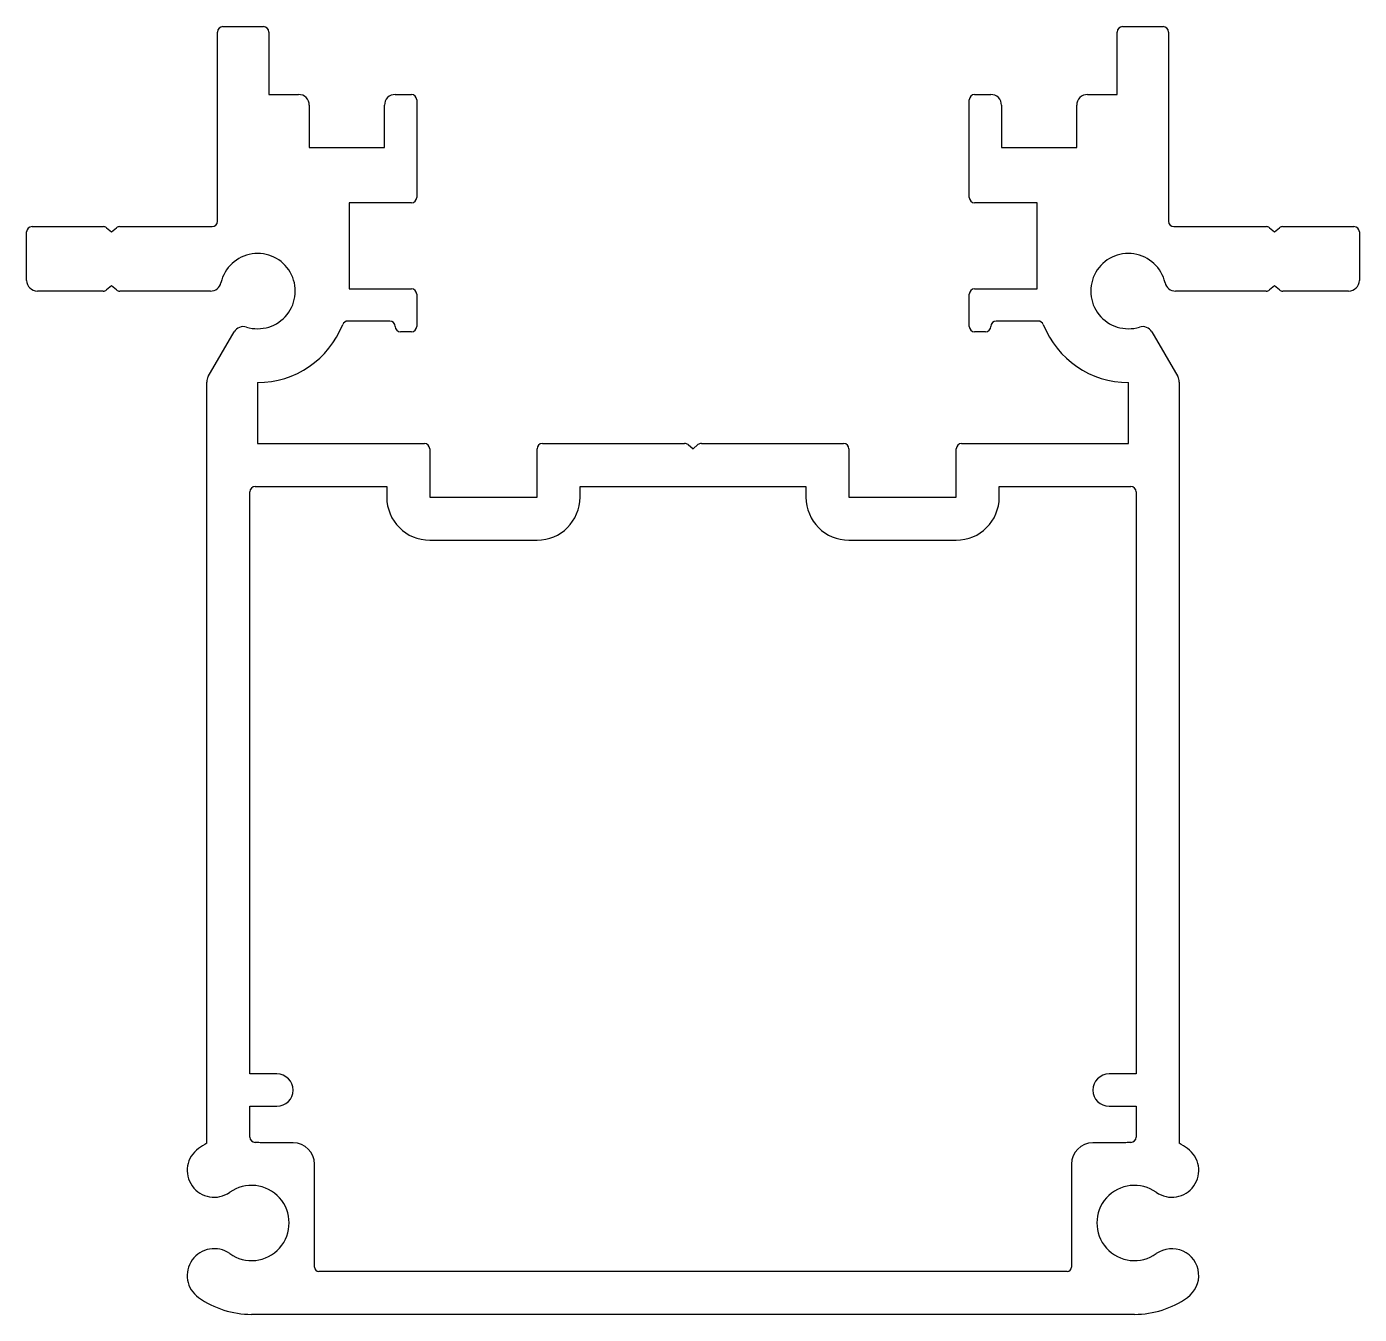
# Model space of a CAD drawing. Extents: x 506.3 to 568.3, y 762.8 to 822.7.
import ezdxf

# ---------------------------------------------------------------- set-up
doc = ezdxf.new("R2010")
doc.units = 0
doc.layers.get('0').update_dxf_attribs({"linetype": 'CONTINUOUS'})

msp = doc.modelspace()

# ---------------------------------------------------------------- linework, layer by layer
for p, q in [((515.439, 822.697), (517.325, 822.697)), ((557.281, 822.697), (559.166, 822.697)), ((515.189, 813.647), (515.189, 822.447)), ((517.575, 822.447), (517.575, 819.543)), ((557.031, 819.543), (557.031, 822.447)), ((559.416, 822.447), (559.416, 813.647)), ((517.575, 819.543), (518.953, 819.543)), ((523.453, 819.543), (524.203, 819.543)), ((550.403, 819.543), (551.153, 819.543)), ((555.653, 819.543), (557.031, 819.543)), ((519.453, 819.043), (519.453, 817.078)), ((522.953, 817.078), (522.953, 819.043)), ((524.453, 819.293), (524.453, 814.754)), ((550.153, 814.754), (550.153, 819.293)), ((551.653, 819.043), (551.653, 817.078)), ((555.153, 817.078), (555.153, 819.043)), ((519.453, 817.078), (522.953, 817.078)), ((551.653, 817.078), (555.153, 817.078)), ((521.303, 814.504), (521.303, 810.504)), ((524.203, 814.504), (521.303, 814.504)), ((553.303, 814.504), (550.403, 814.504)), ((553.303, 810.504), (553.303, 814.504)), ((506.56, 813.397), (509.868, 813.397)), ((510.027, 813.339), (510.257, 813.15)), ((510.257, 813.15), (510.487, 813.339)), ((510.646, 813.397), (514.939, 813.397)), ((559.666, 813.397), (563.96, 813.397)), ((564.119, 813.339), (564.349, 813.15)), ((564.349, 813.15), (564.579, 813.339)), ((564.738, 813.397), (568.046, 813.397)), ((506.31, 810.897), (506.31, 813.147)), ((568.296, 813.147), (568.296, 810.897)), ((509.868, 810.397), (506.81, 810.397)), ((510.257, 810.644), (510.027, 810.454)), ((510.487, 810.454), (510.257, 810.644)), ((514.859, 810.397), (510.646, 810.397)), ((521.303, 810.504), (524.203, 810.504)), ((524.453, 810.254), (524.453, 808.754)), ((550.153, 808.754), (550.153, 810.254)), ((550.403, 810.504), (553.303, 810.504)), ((563.96, 810.397), (559.746, 810.397)), ((564.349, 810.644), (564.119, 810.454)), ((564.579, 810.454), (564.349, 810.644)), ((567.796, 810.397), (564.738, 810.397)), ((523.203, 809.004), (521.242, 809.004)), ((553.363, 809.004), (551.403, 809.004)), ((514.756, 806.419), (515.956, 808.497)), ((524.203, 808.504), (523.703, 808.504)), ((550.903, 808.504), (550.403, 808.504)), ((558.65, 808.497), (559.849, 806.419)), ((514.689, 770.769), (514.689, 806.169)), ((517.053, 806.147), (517.053, 803.314)), ((557.553, 803.314), (557.553, 806.147)), ((559.916, 806.169), (559.916, 770.769)), ((517.053, 803.314), (524.808, 803.314)), ((525.058, 803.064), (525.058, 800.814)), ((530.047, 800.814), (530.047, 803.064)), ((530.297, 803.314), (536.914, 803.314)), ((537.073, 803.257), (537.303, 803.067)), ((537.303, 803.067), (537.533, 803.257)), ((537.692, 803.314), (544.308, 803.314)), ((544.558, 803.064), (544.558, 800.814)), ((549.547, 800.814), (549.547, 803.064)), ((549.797, 803.314), (557.553, 803.314)), ((516.693, 773.99), (516.693, 801.064)), ((516.943, 801.314), (523.058, 801.314)), ((523.058, 801.314), (523.058, 800.814)), ((532.047, 800.814), (532.047, 801.314)), ((532.047, 801.314), (542.558, 801.314)), ((542.558, 801.314), (542.558, 800.814)), ((551.547, 800.814), (551.547, 801.314)), ((551.547, 801.314), (557.663, 801.314)), ((557.913, 801.064), (557.913, 773.99)), ((525.058, 800.814), (530.047, 800.814)), ((544.558, 800.814), (549.547, 800.814)), ((525.058, 798.814), (530.047, 798.814)), ((544.558, 798.814), (549.547, 798.814)), ((517.953, 773.99), (516.693, 773.99)), ((557.913, 773.99), (556.653, 773.99)), ((516.693, 772.49), (517.953, 772.49)), ((516.693, 771.057), (516.693, 772.49)), ((556.653, 772.49), (557.913, 772.49)), ((557.913, 772.49), (557.913, 771.057)), ((518.703, 770.79), (517.167, 770.79)), ((557.439, 770.79), (555.903, 770.79)), ((519.703, 765.011), (519.703, 769.79)), ((554.903, 769.79), (554.903, 765.011)), ((554.703, 764.811), (519.903, 764.811)), ((557.839, 762.811), (516.766, 762.811))]:
    msp.add_line(p, q)
for centre, radius, start, end in [((515.439, 822.447), 0.25, 90, 180), ((517.325, 822.447), 0.25, 0, 90), ((557.281, 822.447), 0.25, 90, 180), ((559.166, 822.447), 0.25, 0, 90), ((518.953, 819.043), 0.5, 0, 90), ((523.453, 819.043), 0.5, 90, 180), ((524.203, 819.293), 0.25, 0, 90), ((550.403, 819.293), 0.25, 90, 180), ((551.153, 819.043), 0.5, 0, 90), ((555.653, 819.043), 0.5, 90, 180), ((524.203, 814.754), 0.25, 270, 360), ((550.403, 814.754), 0.25, 180, 270), ((506.56, 813.147), 0.25, 90, 180), ((509.868, 813.147), 0.25, 50.46186, 90), ((510.646, 813.147), 0.25, 90, 129.53814), ((514.939, 813.647), 0.25, 270, 0), ((559.666, 813.647), 0.25, 180, 270), ((563.96, 813.147), 0.25, 50.46186, 90), ((564.738, 813.147), 0.25, 90, 129.53814), ((568.046, 813.147), 0.25, 0, 90), ((517.053, 810.397), 1.75, 252.83959, 167.16041), ((557.553, 810.397), 1.75, 12.83959, 287.16041), ((506.81, 810.897), 0.5, 180, 270), ((514.859, 810.897), 0.5, 270, 347.16041), ((559.746, 810.897), 0.5, 192.83959, 270), ((567.796, 810.897), 0.5, 270, 0), ((509.868, 810.647), 0.25, 270, 309.53814), ((510.646, 810.647), 0.25, 230.46186, 270), ((524.203, 810.254), 0.25, 0, 90), ((550.403, 810.254), 0.25, 90, 180), ((563.96, 810.647), 0.25, 270, 309.53814), ((564.738, 810.647), 0.25, 230.46186, 270), ((521.242, 808.754), 0.25, 90, 158.59547), ((523.203, 808.754), 0.25, 0, 90), ((551.403, 808.754), 0.25, 90, 180), ((553.363, 808.754), 0.25, 21.40453, 90), ((516.389, 808.247), 0.5, 72.83959, 150), ((517.053, 810.397), 4.25, 270, 338.59547), ((523.703, 808.754), 0.25, 180, 270), ((524.203, 808.754), 0.25, 270, 0), ((550.403, 808.754), 0.25, 180, 270), ((550.903, 808.754), 0.25, 270, 360), ((557.553, 810.397), 4.25, 201.40453, 270), ((558.217, 808.247), 0.5, 30, 107.16041), ((515.189, 806.169), 0.5, 150, 180), ((559.416, 806.169), 0.5, 0, 30), ((524.808, 803.064), 0.25, 0, 90), ((530.297, 803.064), 0.25, 90, 180), ((536.914, 803.064), 0.25, 50.46186, 90), ((537.692, 803.064), 0.25, 90, 129.53814), ((544.308, 803.064), 0.25, 0, 90), ((549.797, 803.064), 0.25, 90, 180), ((516.943, 801.064), 0.25, 90, 180), ((557.663, 801.064), 0.25, 0, 90), ((525.058, 800.814), 2, 180, 270), ((530.047, 800.814), 2, 270, 360), ((544.558, 800.814), 2, 180, 270), ((549.547, 800.814), 2, 270, 0), ((517.953, 773.24), 0.75, 270, 90), ((556.653, 773.24), 0.75, 90, 270), ((515.029, 769.507), 1.25, 125.37568, 305.37568), ((516.766, 767.061), 4.25, 119.2511, 125.37568), ((516.943, 771.057), 0.25, 180, 267.47016), ((516.766, 767.061), 3.75, 83.86736, 87.47016), ((518.703, 769.79), 1, 0, 90), ((555.903, 769.79), 1, 90, 180), ((557.839, 767.061), 3.75, 92.52984, 96.13264), ((557.663, 771.057), 0.25, 272.52984, 360), ((559.576, 769.507), 1.25, 234.62432, 54.62432), ((557.839, 767.061), 4.25, 54.62432, 60.7489), ((516.766, 767.061), 1.75, 234.62432, 125.37568), ((557.839, 767.061), 1.75, 54.62432, 305.37568), ((515.029, 764.615), 1.25, 54.62432, 234.62432), ((559.576, 764.615), 1.25, 305.37568, 125.37568), ((519.903, 765.011), 0.2, 180, 270), ((554.703, 765.011), 0.2, 270, 0), ((516.766, 767.061), 4.25, 234.62432, 270), ((557.839, 767.061), 4.25, 270, 305.37568)]:
    msp.add_arc(centre, radius, start, end)

doc.saveas('drawing.dxf')
